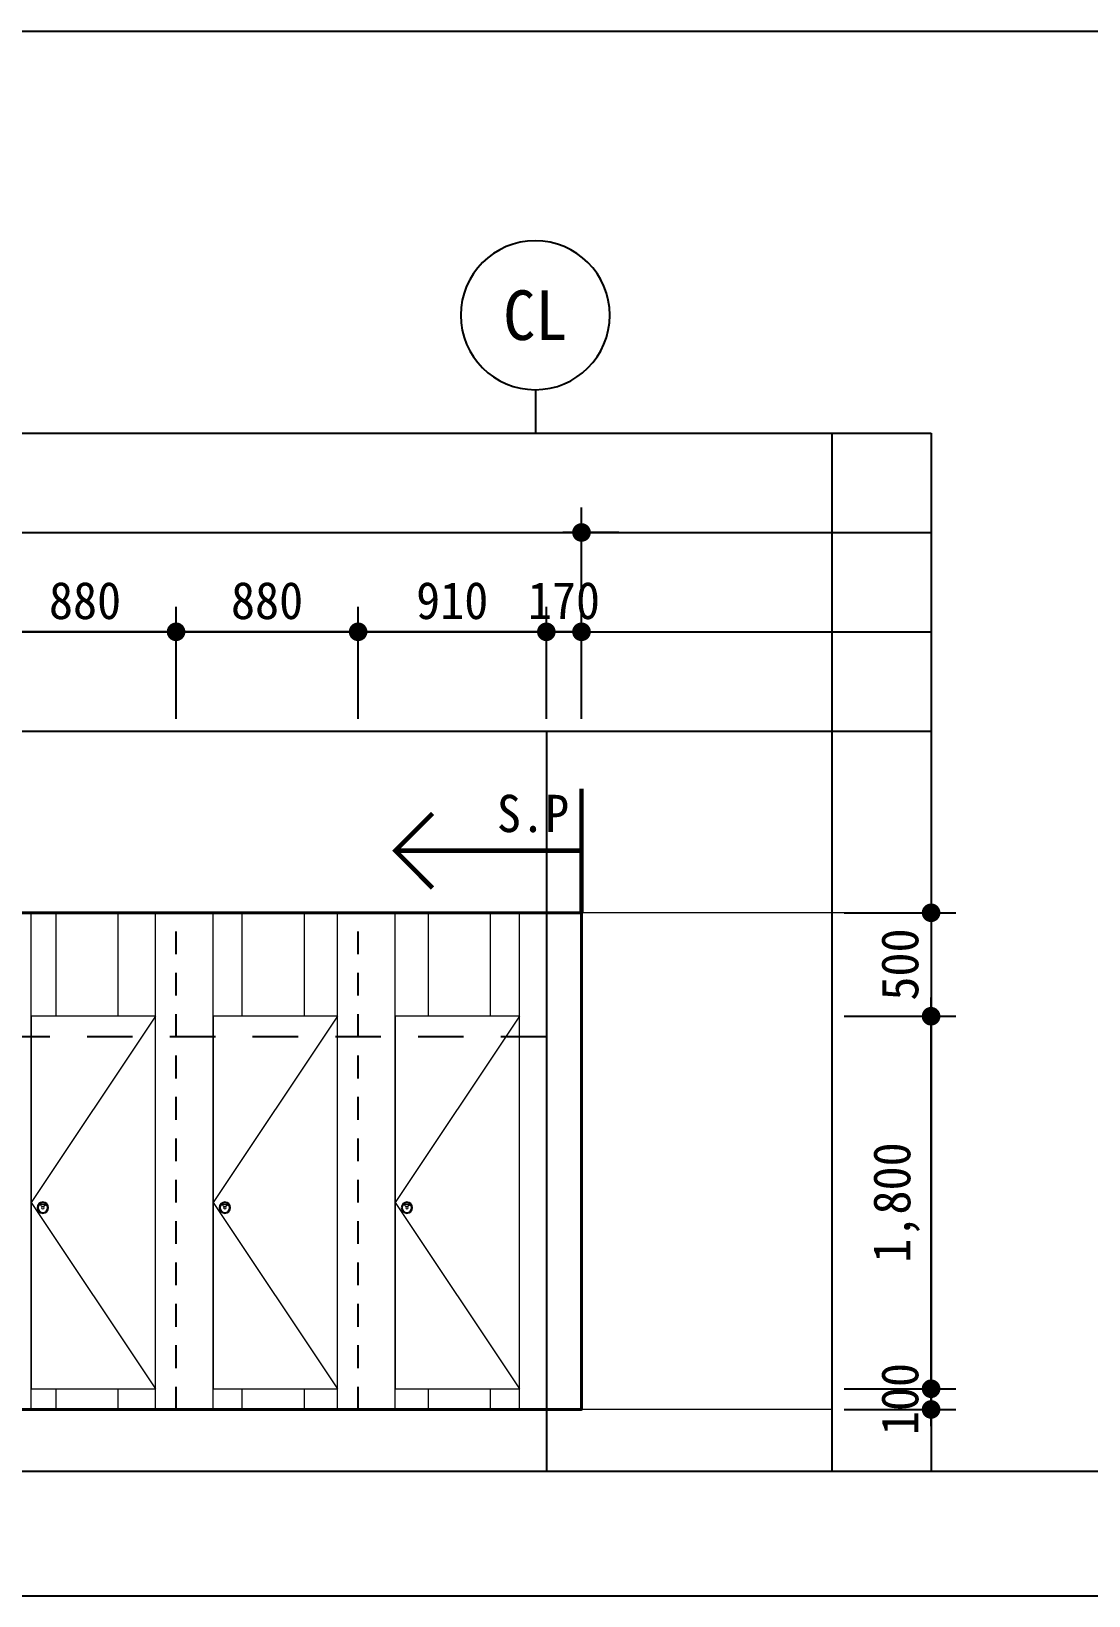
# Model space of a CAD drawing. Header units: millimetres. Extents: x -423835 to -174325, y -1379898 to -1311126.
# Drawn here: x -245202 to -240090, y -1379292 to -1371732 of the extents above; entities that cross this region are included whole.
import ezdxf
from ezdxf.enums import TextEntityAlignment as Align

# ---------------------------------------------------------------- set-up
doc = ezdxf.new("R2010")
doc.units = ezdxf.units.MM
doc.header["$LTSCALE"] = 100
doc.header["$MEASUREMENT"] = 0
doc.header["$PDSIZE"] = -10
doc.linetypes.add('HID', pattern=[2, 1.1, -0.9])
doc.layers.get('0').update_dxf_attribs({"linetype": 'CONTINUOUS'})
doc.layers.get('Defpoints').update_dxf_attribs({"color": 153, "linetype": 'CONTINUOUS'})
for name, color, linetype, lineweight in [('A-AXIS-BUBL', 7, 'CONTINUOUS', 25), ('A-DWXK-OPEN', 1, 'HID', 15), ('A-ELEV-LIN1', 2, 'CONTINUOUS', 40), ('A-WAXK-PATT', 8, 'CONTINUOUS', 18), ('A-WAXM-CUBI', 6, 'CONTINUOUS', 20), ('A-XXXX-FIN2', 6, 'CONTINUOUS', 20), ('A-XXXX-TXT2', 3, 'CONTINUOUS', 25)]:
    doc.layers.add(name, color=color, linetype=linetype, lineweight=lineweight)
for name, color, linetype in [('A-DIMS', 7, 'CONTINUOUS'), ('AA-AXIS-LINE-1', 1, 'CONTINUOUS'), ('IN-F-PAT', 8, 'CONTINUOUS'), ('IN-TEXT-FIN', 3, 'CONTINUOUS'), ('방수', 7, 'HID')]:
    doc.layers.add(name, color=color, linetype=linetype)
doc.layers.add('A-XXXX-NPLT', color=144, linetype='CONTINUOUS', lineweight=0, plot=False)
doc.styles.add('HY울릉도L', font='')
doc.styles.add('돋움체', font='')
doc.styles.get('HY울릉도L').set_extended_font_data('HYwulM')
doc.styles.get('돋움체').set_extended_font_data('DotumChe')
doc.dimstyles.new('CDIM', dxfattribs={"dimtxt": 3, "dimasz": 1.5, "dimexe": 2, "dimexo": 1, "dimgap": 1, "dimtad": 1, "dimdec": 0, "dimrnd": 0.5, "dimzin": 0, "dimdsep": 32, "dimlunit": 6, "dimtxsty": 'HY울릉도L', "dimblk1": '_CIDOT', "dimblk2": '_CIDOT', "dimsah": 1, "dimcen": 5.5, "dimclrd": 2, "dimclre": 2, "dimclrt": 7, "dimadec": 0, "dimazin": 0, "dimtfac": 1, "dimtdec": 0, "dimtix": 1, "dimtmove": 2, "dimatfit": 1, "dimldrblk": '_CIDOT', "dimfxl": 1, "dimtolj": 1, "dimtzin": 0, "dimlwd": -1, "dimarcsym": 0})
pattern_1 = [(90, (-250781.67, -1378391.64), (-300, 2e-14), []), (180, (-250781.7, -1378391.64), (-7e-14, -600), [])]

# ---------------------------------------------------------------- blocks, each defined once
blk = doc.blocks.new('_CIDOT')
at = {"color": 0, "linetype": 'ByBlock'}
blk.add_line((2, 0), (-1, 0), dxfattribs=at)
at = {"color": 0, "linetype": 'ByBlock', "const_width": 0.5}
blk.add_lwpolyline([(-0.25, 0, 1), (0.25, 0, 1)], format="xyb", close=True, dxfattribs=at)
blk = doc.blocks.new('*D724')
at = {"layer": 'A-DIMS', "transparency": 16777216}
for p, q in [((-240851.7, -1378201.6), (-240851.7, -1378111.6)), ((-240851.7, -1378391.6), (-240851.7, -1378291.6)), ((-240851.7, -1378481.6), (-240851.7, -1378571.6))]:
    blk.add_line(p, q, dxfattribs=at)
at = {"layer": 'A-DIMS', "lineweight": -2, "transparency": 16777216}
for p, q in [((-241271.7, -1378291.6), (-240731.7, -1378291.6)), ((-241271.7, -1378391.6), (-240731.7, -1378391.6))]:
    blk.add_line(p, q, dxfattribs=at)
at = {"layer": 'Defpoints', "color": 0, "transparency": 16777216}
for p in [(-241331.7, -1378291.6), (-240851.7, -1378291.6), (-241331.7, -1378391.6)]:
    blk.add_point(p, dxfattribs=at)
at = {"layer": 'A-DIMS', "transparency": 16777216, "xscale": 90, "yscale": 90, "zscale": 90}
for p, rotation in [((-240851.7, -1378291.6), 270), ((-240851.7, -1378391.6), 90)]:
    blk.add_blockref('_CIDOT', p, dxfattribs=dict(at, rotation=rotation))
at = {"layer": 'A-DIMS', "color": 3, "transparency": 16777216, "insert": (-241001.8, -1378341.6), "char_height": 180, "attachment_point": 5, "rotation": 90, "style": '돋움체'}
blk.add_mtext('\\A1;100', dxfattribs=at)
blk = doc.blocks.new('*D725')
at = {"layer": 'A-DIMS', "lineweight": -2, "transparency": 16777216}
for p, q in [((-241271.7, -1376491.6), (-240731.7, -1376491.6)), ((-241271.7, -1378291.6), (-240731.7, -1378291.6))]:
    blk.add_line(p, q, dxfattribs=at)
at = {"layer": 'A-DIMS', "transparency": 16777216}
blk.add_line((-240851.7, -1378201.6), (-240851.7, -1376581.6), dxfattribs=at)
at = {"layer": 'Defpoints', "color": 0, "transparency": 16777216}
for p in [(-241331.7, -1376491.6), (-240851.7, -1376491.6), (-241331.7, -1378291.6)]:
    blk.add_point(p, dxfattribs=at)
at = {"layer": 'A-DIMS', "transparency": 16777216, "xscale": 90, "yscale": 90, "zscale": 90}
for p, rotation in [((-240851.7, -1376491.6), 90), ((-240851.7, -1378291.6), 270)]:
    blk.add_blockref('_CIDOT', p, dxfattribs=dict(at, rotation=rotation))
at = {"layer": 'A-DIMS', "color": 3, "transparency": 16777216, "insert": (-241018.8, -1377391.6), "char_height": 180, "attachment_point": 5, "rotation": 90, "style": '돋움체'}
blk.add_mtext('\\A1;1,800', dxfattribs=at)
blk = doc.blocks.new('*D728')
at = {"layer": 'A-DIMS', "lineweight": -2, "transparency": 16777216}
for p, q in [((-250831.7, -1374973.9), (-250831.7, -1374033.9)), ((-242541.7, -1375053.9), (-242541.7, -1374033.9))]:
    blk.add_line(p, q, dxfattribs=at)
at = {"layer": 'A-DIMS', "transparency": 16777216}
blk.add_line((-250741.7, -1374153.9), (-242631.7, -1374153.9), dxfattribs=at)
at = {"layer": 'Defpoints', "color": 0, "transparency": 16777216}
for p in [(-242541.7, -1374153.9), (-250831.7, -1375033.9), (-242541.7, -1375113.9)]:
    blk.add_point(p, dxfattribs=at)
at = {"layer": 'A-DIMS', "transparency": 16777216, "xscale": 90, "yscale": 90, "zscale": 90, "rotation": 180}
blk.add_blockref('_CIDOT', (-250831.7, -1374153.9), dxfattribs=at)
at = {"layer": 'A-DIMS', "transparency": 16777216, "xscale": 90, "yscale": 90, "zscale": 90}
blk.add_blockref('_CIDOT', (-242541.7, -1374153.9), dxfattribs=at)
at = {"layer": 'A-DIMS', "color": 3, "transparency": 16777216, "insert": (-246686.7, -1373986.8), "char_height": 180, "attachment_point": 5, "style": '돋움체'}
blk.add_mtext('\\A1;8,290', dxfattribs=at)
blk = doc.blocks.new('*D730')
at = {"layer": 'A-DIMS', "lineweight": -2, "transparency": 16777216}
for p, q in [((-242711.7, -1375053.9), (-242711.7, -1374513.9)), ((-242541.7, -1375053.9), (-242541.7, -1374513.9))]:
    blk.add_line(p, q, dxfattribs=at)
at = {"layer": 'A-DIMS', "transparency": 16777216}
for p, q in [((-242801.7, -1374633.9), (-242891.7, -1374633.9)), ((-242711.7, -1374633.9), (-242541.7, -1374633.9)), ((-242451.7, -1374633.9), (-242361.7, -1374633.9))]:
    blk.add_line(p, q, dxfattribs=at)
at = {"layer": 'Defpoints', "color": 0, "transparency": 16777216}
for p in [(-242541.7, -1374633.9), (-242711.7, -1375113.9), (-242541.7, -1375113.9)]:
    blk.add_point(p, dxfattribs=at)
at = {"layer": 'A-DIMS', "transparency": 16777216, "xscale": 90, "yscale": 90, "zscale": 90}
blk.add_blockref('_CIDOT', (-242711.7, -1374633.9), dxfattribs=at)
at = {"layer": 'A-DIMS', "transparency": 16777216, "xscale": 90, "yscale": 90, "zscale": 90, "rotation": 180}
blk.add_blockref('_CIDOT', (-242541.7, -1374633.9), dxfattribs=at)
at = {"layer": 'A-DIMS', "color": 3, "transparency": 16777216, "insert": (-242626.7, -1374483.8), "char_height": 180, "attachment_point": 5, "style": '돋움체'}
blk.add_mtext('\\A1;170', dxfattribs=at)
blk = doc.blocks.new('A$C028158C4')
at = {"layer": 'A-AXIS-BUBL', "ltscale": 0.2}
blk.add_line((0, 0), (0, 175.2), dxfattribs=at)
blk.add_circle((2.9, 475.4), 300.3, dxfattribs=at)
blk = doc.blocks.new('큐비클')
at = {"layer": 'A-DWXK-OPEN', "ltscale": 50}
blk.add_lwpolyline([(0, 1900), (600, 1000), (0, 100)], dxfattribs=at)
at = {"layer": 'A-WAXM-CUBI'}
for p, q in [((0, 0), (0, 2400)), ((600, 0), (600, 2400)), ((532, 987.7), (539.1, 980.6)), ((556, 987.7), (548.9, 980.6))]:
    blk.add_line(p, q, dxfattribs=at)
blk.add_lwpolyline([(600, 100), (0, 100), (0, 1900), (600, 1900)], close=True, dxfattribs=at)
for radius in [27.5, 22.8, 6]:
    blk.add_circle((544, 975), radius, dxfattribs=at)
for radius, start, end in [(17.5, 46.63725, 133.36275), (7.5, 48.82255, 131.17745)]:
    blk.add_arc((544, 975), radius, start, end, dxfattribs=at)
blk = doc.blocks.new('*D768')
at = {"layer": 'A-DIMS', "lineweight": -2, "transparency": 16777216}
for p, q in [((-241271.7, -1375991.6), (-240731.7, -1375991.6)), ((-241271.7, -1376491.6), (-240731.7, -1376491.6))]:
    blk.add_line(p, q, dxfattribs=at)
at = {"layer": 'A-DIMS', "transparency": 16777216}
blk.add_line((-240851.7, -1376081.6), (-240851.7, -1376401.6), dxfattribs=at)
at = {"layer": 'Defpoints', "color": 0, "transparency": 16777216}
for p in [(-241331.7, -1375991.6), (-241331.7, -1376491.6), (-240851.7, -1376491.6)]:
    blk.add_point(p, dxfattribs=at)
at = {"layer": 'A-DIMS', "transparency": 16777216, "xscale": 90, "yscale": 90, "zscale": 90}
for p, rotation in [((-240851.7, -1375991.6), 90), ((-240851.7, -1376491.6), 270)]:
    blk.add_blockref('_CIDOT', p, dxfattribs=dict(at, rotation=rotation))
at = {"layer": 'A-DIMS', "color": 3, "transparency": 16777216, "insert": (-241001.8, -1376241.6), "char_height": 180, "attachment_point": 5, "rotation": 90, "style": '돋움체'}
blk.add_mtext('\\A1;500', dxfattribs=at)
blk = doc.blocks.new('*D955')
at = {"layer": 'A-DIMS', "lineweight": -2, "transparency": 16777216}
for p, q in [((-245381.7, -1375053.9), (-245381.7, -1374513.9)), ((-244501.7, -1375053.9), (-244501.7, -1374513.9))]:
    blk.add_line(p, q, dxfattribs=at)
at = {"layer": 'A-DIMS', "transparency": 16777216}
blk.add_line((-244591.7, -1374633.9), (-245291.7, -1374633.9), dxfattribs=at)
at = {"layer": 'Defpoints', "color": 0, "transparency": 16777216}
for p in [(-245381.7, -1374633.9), (-245381.7, -1375113.9), (-244501.7, -1375113.9)]:
    blk.add_point(p, dxfattribs=at)
at = {"layer": 'A-DIMS', "transparency": 16777216, "xscale": 90, "yscale": 90, "zscale": 90, "rotation": 180}
blk.add_blockref('_CIDOT', (-245381.7, -1374633.9), dxfattribs=at)
at = {"layer": 'A-DIMS', "transparency": 16777216, "xscale": 90, "yscale": 90, "zscale": 90}
blk.add_blockref('_CIDOT', (-244501.7, -1374633.9), dxfattribs=at)
at = {"layer": 'A-DIMS', "color": 3, "transparency": 16777216, "insert": (-244941.7, -1374483.8), "char_height": 180, "attachment_point": 5, "style": '돋움체'}
blk.add_mtext('\\A1;880', dxfattribs=at)
blk = doc.blocks.new('*D956')
at = {"layer": 'A-DIMS', "lineweight": -2, "transparency": 16777216}
for p, q in [((-244501.7, -1375053.9), (-244501.7, -1374513.9)), ((-243621.7, -1375053.9), (-243621.7, -1374513.9))]:
    blk.add_line(p, q, dxfattribs=at)
at = {"layer": 'A-DIMS', "transparency": 16777216}
blk.add_line((-243711.7, -1374633.9), (-244411.7, -1374633.9), dxfattribs=at)
at = {"layer": 'Defpoints', "color": 0, "transparency": 16777216}
for p in [(-244501.7, -1374633.9), (-244501.7, -1375113.9), (-243621.7, -1375113.9)]:
    blk.add_point(p, dxfattribs=at)
at = {"layer": 'A-DIMS', "transparency": 16777216, "xscale": 90, "yscale": 90, "zscale": 90, "rotation": 180}
blk.add_blockref('_CIDOT', (-244501.7, -1374633.9), dxfattribs=at)
at = {"layer": 'A-DIMS', "transparency": 16777216, "xscale": 90, "yscale": 90, "zscale": 90}
blk.add_blockref('_CIDOT', (-243621.7, -1374633.9), dxfattribs=at)
at = {"layer": 'A-DIMS', "color": 3, "transparency": 16777216, "insert": (-244061.7, -1374483.8), "char_height": 180, "attachment_point": 5, "style": '돋움체'}
blk.add_mtext('\\A1;880', dxfattribs=at)
blk = doc.blocks.new('*D957')
at = {"layer": 'A-DIMS', "lineweight": -2, "transparency": 16777216}
for p, q in [((-243621.7, -1375053.9), (-243621.7, -1374513.9)), ((-242711.7, -1375053.9), (-242711.7, -1374513.9))]:
    blk.add_line(p, q, dxfattribs=at)
at = {"layer": 'A-DIMS', "transparency": 16777216}
blk.add_line((-242801.7, -1374633.9), (-243531.7, -1374633.9), dxfattribs=at)
at = {"layer": 'Defpoints', "color": 0, "transparency": 16777216}
for p in [(-243621.7, -1374633.9), (-243621.7, -1375113.9), (-242711.7, -1375113.9)]:
    blk.add_point(p, dxfattribs=at)
at = {"layer": 'A-DIMS', "transparency": 16777216, "xscale": 90, "yscale": 90, "zscale": 90, "rotation": 180}
blk.add_blockref('_CIDOT', (-243621.7, -1374633.9), dxfattribs=at)
at = {"layer": 'A-DIMS', "transparency": 16777216, "xscale": 90, "yscale": 90, "zscale": 90}
blk.add_blockref('_CIDOT', (-242711.7, -1374633.9), dxfattribs=at)
at = {"layer": 'A-DIMS', "color": 3, "transparency": 16777216, "insert": (-243166.7, -1374483.8), "char_height": 180, "attachment_point": 5, "style": '돋움체'}
blk.add_mtext('\\A1;910', dxfattribs=at)

msp = doc.modelspace()

# ---------------------------------------------------------------- hatches: boundary and pattern name
at = {"layer": 'A-WAXK-PATT'}
h = msp.add_hatch(dxfattribs=at)
h.set_pattern_fill('벽타일63', color=256, angle=90)
h.set_pattern_definition(pattern_1)
h.paths.add_polyline_path([(-244601.7, -1375991.6), (-245201.7, -1375991.6), (-245201.7, -1376491.6), (-244601.7, -1376491.6)])
h = msp.add_hatch(dxfattribs=at)
h.set_pattern_fill('벽타일63', color=256, angle=90)
h.set_pattern_definition(pattern_1)
h.paths.add_polyline_path([(-243721.7, -1375991.6), (-244321.7, -1375991.6), (-244321.7, -1376491.6), (-243721.7, -1376491.6)])
h = msp.add_hatch(dxfattribs=at)
h.set_pattern_fill('벽타일63', color=256, angle=90)
h.set_pattern_definition(pattern_1)
h.paths.add_polyline_path([(-242841.7, -1375991.6), (-243441.7, -1375991.6), (-243441.7, -1376491.6), (-242841.7, -1376491.6)])
h = msp.add_hatch(dxfattribs=at)
h.set_pattern_fill('벽타일63', color=256, angle=90)
h.set_pattern_definition(pattern_1)
h.paths.add_polyline_path([(-244601.7, -1378291.6), (-245201.7, -1378291.6), (-245201.7, -1378391.6), (-244601.7, -1378391.6)])
h = msp.add_hatch(dxfattribs=at)
h.set_pattern_fill('벽타일63', color=256, angle=90)
h.set_pattern_definition(pattern_1)
h.paths.add_polyline_path([(-243721.7, -1378291.6), (-244321.7, -1378291.6), (-244321.7, -1378391.6), (-243721.7, -1378391.6)])
h = msp.add_hatch(dxfattribs=at)
h.set_pattern_fill('벽타일63', color=256, angle=90)
h.set_pattern_definition(pattern_1)
h.paths.add_polyline_path([(-242841.7, -1378291.6), (-243441.7, -1378291.6), (-243441.7, -1378391.6), (-242841.7, -1378391.6)])

# ---------------------------------------------------------------- linework, layer by layer
at = {"color": 3, "ltscale": 2}
for p, q in [((-272635.4, -1371732.1), (-228550.4, -1371732.1)), ((-272635.4, -1379291.6), (-228550.4, -1379291.6))]:
    msp.add_line(p, q, dxfattribs=at)
at = {"layer": 'A-ELEV-LIN1'}
msp.add_lwpolyline([(-242541.7, -1375991.6), (-250831.7, -1375991.6), (-250831.7, -1378391.6), (-242541.7, -1378391.6)], close=True, dxfattribs=at)
at = {"layer": 'A-XXXX-FIN2'}
msp.add_line((-241331.7, -1378391.6), (-251931.7, -1378391.6), dxfattribs=at)
at = {"layer": 'A-XXXX-NPLT'}
msp.add_line((-241161.7, -1375991.6), (-252861.7, -1375991.6), dxfattribs=at)
at = {"layer": 'AA-AXIS-LINE-1'}
msp.add_line((-242711.7, -1375113.9), (-242711.7, -1378691.6), dxfattribs=at)
at = {"layer": 'Defpoints'}
for p, q in [((-252891.7, -1373673.9), (-240851.7, -1373673.9)), ((-241331.7, -1373673.9), (-241331.7, -1378691.6)), ((-240851.7, -1373673.9), (-240851.7, -1378691.6)), ((-252891.7, -1374153.9), (-240851.7, -1374153.9)), ((-252891.7, -1374633.9), (-240851.7, -1374633.9)), ((-252891.7, -1375113.9), (-240851.7, -1375113.9)), ((-229030.4, -1378691.6), (-254592.9, -1378691.6))]:
    msp.add_line(p, q, dxfattribs=at)
at = {"layer": 'IN-F-PAT', "color": 2, "const_width": 22.5}
for points in [[(-242541.7, -1375991.6), (-242541.7, -1375391.6)], [(-243261.7, -1375511.6), (-243441.7, -1375691.6), (-243261.7, -1375871.6)], [(-242541.7, -1375691.6), (-243441.7, -1375691.6)]]:
    msp.add_lwpolyline(points, dxfattribs=at)
at = {"layer": '방수', "color": 8}
for p, q in [((-244501.7, -1378391.6), (-244501.7, -1375991.6)), ((-243621.7, -1378391.6), (-243621.7, -1375991.6))]:
    msp.add_line(p, q, dxfattribs=at)
at = {"layer": '방수', "color": 2, "ltscale": 2}
msp.add_lwpolyline([(-242711.7, -1376591.6), (-250831.7, -1376591.6)], dxfattribs=at)

# ---------------------------------------------------------------- block references
at = {"xscale": -1.198871389330295, "yscale": 1.198871389330295, "zscale": 1.198871389330295}
msp.add_blockref('A$C028158C4', (-242761.7, -1373673.9), dxfattribs=at)
at = {"xscale": -1}
for p in [(-244601.7, -1378391.6), (-243721.7, -1378391.6), (-242841.7, -1378391.6)]:
    msp.add_blockref('큐비클', p, dxfattribs=at)

# ---------------------------------------------------------------- texts
at = {"layer": 'A-XXXX-TXT2', "ltscale": 0.2, "style": '돋움체'}
msp.add_text('CL', height=240, dxfattribs=at).set_placement((-242765.2, -1373103.9), align=Align.MIDDLE)
at = {"layer": 'IN-TEXT-FIN', "color": 2, "style": '돋움체'}
msp.add_text('S.P', height=180, dxfattribs=at).set_placement((-242601.7, -1375511.6), align=Align.MIDDLE_RIGHT)

# ---------------------------------------------------------------- dimensions: what is measured, and where the dimension line sits
at = {"layer": 'A-DIMS'}
for base, p1, p2, angle, picture, middle in [((-242541.7, -1374153.9), (-250831.7, -1375033.9), (-242541.7, -1375113.9), 180, '*D728', (-246686.7, -1373986.8)), ((-242541.7, -1374633.9), (-242711.7, -1375113.9), (-242541.7, -1375113.9), 180, '*D730', (-242626.7, -1374483.8)), ((-240851.7, -1376491.6), (-241331.7, -1375991.6), (-241331.7, -1376491.6), 270, '*D768', (-241001.8, -1376241.6)), ((-240851.7, -1376491.6), (-241331.7, -1378291.6), (-241331.7, -1376491.6), 90, '*D725', (-241018.8, -1377391.6)), ((-240851.7, -1378291.6), (-241331.7, -1378391.6), (-241331.7, -1378291.6), 90, '*D724', (-241001.8, -1378341.6))]:
    dim = msp.add_linear_dim(base=base, p1=p1, p2=p2, angle=angle, dimstyle='CDIM', override={"dimscale": 60, "dimtxsty": '돋움체', "dimclrd": 256, "dimclre": 256, "dimclrt": 3}, dxfattribs=at)
    dim.commit()
    dim.dimension.update_dxf_attribs({"geometry": picture, "text_midpoint": middle})
for base, p1, p2, picture, middle in [((-245381.7, -1374633.9), (-244501.7, -1375113.9), (-245381.7, -1375113.9), '*D955', (-244941.7, -1374483.8)), ((-244501.7, -1374633.9), (-243621.7, -1375113.9), (-244501.7, -1375113.9), '*D956', (-244061.7, -1374483.8)), ((-243621.7, -1374633.9), (-242711.7, -1375113.9), (-243621.7, -1375113.9), '*D957', (-243166.7, -1374483.8))]:
    dim = msp.add_linear_dim(base=base, p1=p1, p2=p2, dimstyle='CDIM', override={"dimscale": 60, "dimtxsty": '돋움체', "dimclrd": 256, "dimclre": 256, "dimclrt": 3}, dxfattribs=at)
    dim.commit()
    dim.dimension.update_dxf_attribs({"geometry": picture, "text_midpoint": middle})

doc.saveas('drawing.dxf')
